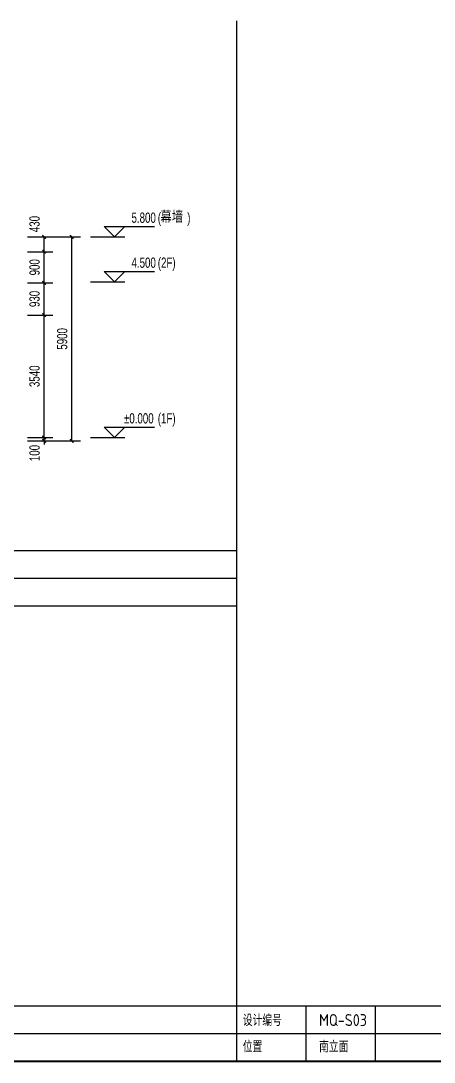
# Model space of a CAD drawing. Extents: x -3 to 440502, y -49243 to 59402.
# Drawn here: x 129755 to 141707, y 975 to 31079 of the extents above; entities that cross this region are included whole.
import ezdxf

# ---------------------------------------------------------------- set-up
doc = ezdxf.new("R2010")
doc.units = 0
doc.header["$LTSCALE"] = 1000
doc.header["$MEASUREMENT"] = 0
doc.linetypes.add('ACAD_ISO05W100', pattern=[34, 24, -3, 0.5, -3, 0.5, -3])
for name, color, linetype in [('01-标注_尺寸', 124, 'Continuous'), ('01-标注_标高', 200, 'Continuous'), ('02-TEXT_标注', 130, 'Continuous'), ('A-0-图名图例', 2, 'Continuous')]:
    doc.layers.add(name, color=color, linetype=linetype)
doc.styles.add('_TCH_DIM', font='ros.shx', dxfattribs={"bigfont": 'jd.shx'})
doc.styles.add('_TCH_DIM_T3', font='ros.shx', dxfattribs={"width": 0.705882, "bigfont": 'jd.shx'})
doc.styles.get("Standard").update_dxf_attribs({"font": 'gbenor.shx', "bigfont": 'gbcbig.shx'})
doc.dimstyles.new('_TCH_ARCH&&100', dxfattribs={"dimtxt": 297.5, "dimasz": 100, "dimexe": 250, "dimexo": 300, "dimgap": 126.25, "dimtad": 1, "dimdec": 0, "dimzin": 0, "dimdsep": 46, "dimtxsty": '_TCH_DIM_T3', "dimblk": 'ARCHTICK', "dimcen": 0.09, "dimclrt": 7, "dimazin": 2, "dimtfac": 1, "dimtdec": 0, "dimtix": 1, "dimtmove": 2, "dimatfit": 3, "dimfxl": 0, "dimtolj": 1, "dimtzin": 0, "dimarcsym": 0})

# ---------------------------------------------------------------- blocks, each defined once
blk = doc.blocks.new('图框-A1')
at = {"const_width": 0.5}
blk.add_lwpolyline([(766, 584), (25, 584), (25, 10), (766, 10)], close=True, dxfattribs=at)
blk = doc.blocks.new('*U69')
for p, q in [((0, 1600), (32113, 1600)), ((0, 800), (32113, 800)), ((0, 0), (32113, 0))]:
    blk.add_line(p, q)
for points in [[(2000, 1600), (2000, 0)], [(4000, 1600), (4000, 0)]]:
    blk.add_lwpolyline(points)
for s, p in [('设计编号', (176, 1020)), ('位置', (176, 258))]:
    blk.add_text(s, height=332.8).set_placement(p)
blk = doc.blocks.new('*U70')
for p, q in [((0, 1600), (44397, 1600)), ((0, 800), (44397, 800)), ((0, 0), (44397, 0))]:
    blk.add_line(p, q)
blk = doc.blocks.new('*U74')
for p, q in [((0, 1600), (29703, 1600)), ((0, 800), (29703, 800)), ((0, 0), (29703, 0))]:
    blk.add_line(p, q)
for points in [[(2000, 1600), (2000, 0)], [(4000, 1600), (4000, 0)]]:
    blk.add_lwpolyline(points)
for s, p in [('设计编号', (176, 1020)), ('位置', (176, 258))]:
    blk.add_text(s, height=332.8).set_placement(p)
blk = doc.blocks.new('_ArchTick')
at = {"color": 0, "linetype": 'ByBlock', "const_width": 0.4}
blk.add_lwpolyline([(-0.5, -0.5), (0.5, 0.5)], dxfattribs=at)
blk = doc.blocks.new('*D388')
at = {"layer": '01-标注_尺寸', "color": 0, "lineweight": -2, "transparency": 16777216}
for p, q in [((129949, 19034), (130678, 19034)), ((130428, 19034), (130428, 19134)), ((130428, 18934), (130428, 19034)), ((129949, 18934), (130678, 18934)), ((130428, 18934), (130428, 18834))]:
    blk.add_line(p, q, dxfattribs=at)
at = {"layer": 'Defpoints', "color": 0, "transparency": 16777216}
for p in [(129649, 19034), (130428, 19034), (129649, 18934)]:
    blk.add_point(p, dxfattribs=at)
at = {"layer": '01-标注_尺寸', "color": 0, "lineweight": -2, "transparency": 16777216, "xscale": 100, "yscale": 100, "zscale": 100}
for p, rotation in [((130428, 19034), 270), ((130428, 18934), 90)]:
    blk.add_blockref('_ArchTick', p, dxfattribs=dict(at, rotation=rotation))
at = {"layer": '01-标注_尺寸', "color": 7, "transparency": 16777216, "insert": (130153, 18584), "char_height": 297.5, "attachment_point": 5, "rotation": 90, "style": '_TCH_DIM_T3'}
blk.add_mtext('\\A1;100', dxfattribs=at)
blk = doc.blocks.new('*D389')
at = {"layer": '01-标注_尺寸', "color": 0, "lineweight": -2, "transparency": 16777216}
for p, q in [((129949, 22574), (130678, 22574)), ((130428, 19034), (130428, 22574)), ((129949, 19034), (130678, 19034))]:
    blk.add_line(p, q, dxfattribs=at)
at = {"layer": 'Defpoints', "color": 0, "transparency": 16777216}
for p in [(129649, 22574), (130428, 22574), (129649, 19034)]:
    blk.add_point(p, dxfattribs=at)
at = {"layer": '01-标注_尺寸', "color": 0, "lineweight": -2, "transparency": 16777216, "xscale": 100, "yscale": 100, "zscale": 100}
for p, rotation in [((130428, 22574), 90), ((130428, 19034), 270)]:
    blk.add_blockref('_ArchTick', p, dxfattribs=dict(at, rotation=rotation))
at = {"layer": '01-标注_尺寸', "color": 7, "transparency": 16777216, "insert": (130153, 20804), "char_height": 297.5, "attachment_point": 5, "rotation": 90, "style": '_TCH_DIM_T3'}
blk.add_mtext('\\A1;3540', dxfattribs=at)
blk = doc.blocks.new('*D390')
at = {"layer": '01-标注_尺寸', "color": 0, "lineweight": -2, "transparency": 16777216}
for p, q in [((129949, 23504), (130678, 23504)), ((130428, 22574), (130428, 23504)), ((129949, 22574), (130678, 22574))]:
    blk.add_line(p, q, dxfattribs=at)
at = {"layer": 'Defpoints', "color": 0, "transparency": 16777216}
for p in [(129649, 23504), (130428, 23504), (129649, 22574)]:
    blk.add_point(p, dxfattribs=at)
at = {"layer": '01-标注_尺寸', "color": 0, "lineweight": -2, "transparency": 16777216, "xscale": 100, "yscale": 100, "zscale": 100}
for p, rotation in [((130428, 23504), 90), ((130428, 22574), 270)]:
    blk.add_blockref('_ArchTick', p, dxfattribs=dict(at, rotation=rotation))
at = {"layer": '01-标注_尺寸', "color": 7, "transparency": 16777216, "insert": (130153, 23039), "char_height": 297.5, "attachment_point": 5, "rotation": 90, "style": '_TCH_DIM_T3'}
blk.add_mtext('\\A1;930', dxfattribs=at)
blk = doc.blocks.new('*D391')
at = {"layer": '01-标注_尺寸', "color": 0, "lineweight": -2, "transparency": 16777216}
for p, q in [((129949, 24404), (130678, 24404)), ((130428, 23504), (130428, 24404)), ((129949, 23504), (130678, 23504))]:
    blk.add_line(p, q, dxfattribs=at)
at = {"layer": 'Defpoints', "color": 0, "transparency": 16777216}
for p in [(129649, 24404), (130428, 24404), (129649, 23504)]:
    blk.add_point(p, dxfattribs=at)
at = {"layer": '01-标注_尺寸', "color": 0, "lineweight": -2, "transparency": 16777216, "xscale": 100, "yscale": 100, "zscale": 100}
for p, rotation in [((130428, 24404), 90), ((130428, 23504), 270)]:
    blk.add_blockref('_ArchTick', p, dxfattribs=dict(at, rotation=rotation))
at = {"layer": '01-标注_尺寸', "color": 7, "transparency": 16777216, "insert": (130153, 23954), "char_height": 297.5, "attachment_point": 5, "rotation": 90, "style": '_TCH_DIM_T3'}
blk.add_mtext('\\A1;900', dxfattribs=at)
blk = doc.blocks.new('*D392')
at = {"layer": '01-标注_尺寸', "color": 0, "lineweight": -2, "transparency": 16777216}
for p, q in [((129949, 24834), (130678, 24834)), ((130428, 24404), (130428, 24834)), ((129949, 24404), (130678, 24404))]:
    blk.add_line(p, q, dxfattribs=at)
at = {"layer": 'Defpoints', "color": 0, "transparency": 16777216}
for p in [(129649, 24834), (130428, 24834), (129649, 24404)]:
    blk.add_point(p, dxfattribs=at)
at = {"layer": '01-标注_尺寸', "color": 0, "lineweight": -2, "transparency": 16777216, "xscale": 100, "yscale": 100, "zscale": 100}
for p, rotation in [((130428, 24834), 90), ((130428, 24404), 270)]:
    blk.add_blockref('_ArchTick', p, dxfattribs=dict(at, rotation=rotation))
at = {"layer": '01-标注_尺寸', "color": 7, "transparency": 16777216, "insert": (130153, 25204), "char_height": 297.5, "attachment_point": 5, "rotation": 90, "style": '_TCH_DIM_T3'}
blk.add_mtext('\\A1;430', dxfattribs=at)
blk = doc.blocks.new('*D396')
at = {"layer": '01-标注_尺寸', "color": 0, "lineweight": -2, "transparency": 16777216}
for p, q in [((130096, 24834), (131478, 24834)), ((131228, 18934), (131228, 24834)), ((130096, 18934), (131478, 18934))]:
    blk.add_line(p, q, dxfattribs=at)
at = {"layer": 'Defpoints', "color": 0, "transparency": 16777216}
for p in [(129796, 24834), (131228, 24834), (129796, 18934)]:
    blk.add_point(p, dxfattribs=at)
at = {"layer": '01-标注_尺寸', "color": 0, "lineweight": -2, "transparency": 16777216, "xscale": 100, "yscale": 100, "zscale": 100}
for p, rotation in [((131228, 24834), 90), ((131228, 18934), 270)]:
    blk.add_blockref('_ArchTick', p, dxfattribs=dict(at, rotation=rotation))
at = {"layer": '01-标注_尺寸', "color": 7, "transparency": 16777216, "insert": (130953, 21884), "char_height": 297.5, "attachment_point": 5, "rotation": 90, "style": '_TCH_DIM_T3'}
blk.add_mtext('\\A1;5900', dxfattribs=at)

msp = doc.modelspace()

# ---------------------------------------------------------------- linework, layer by layer
at = {"layer": '01-标注_标高'}
for p, q in [((132465.6, 24833.9), (132165.6, 25133.9)), ((132165.6, 25133.9), (133615.6, 25133.9)), ((132465.6, 24833.9), (132765.6, 25133.9)), ((131765.6, 24833.9), (132765.6, 24833.9)), ((132465.6, 23533.9), (132165.6, 23833.9)), ((132165.6, 23833.9), (133615.6, 23833.9)), ((132465.6, 23533.9), (132765.6, 23833.9)), ((131765.6, 23533.9), (132765.6, 23533.9)), ((132465.6, 19033.9), (132165.6, 19333.9)), ((132165.6, 19333.9), (133615.6, 19333.9)), ((132465.6, 19033.9), (132765.6, 19333.9)), ((131765.6, 19033.9), (132765.6, 19033.9))]:
    msp.add_line(p, q, dxfattribs=at)
at = {"layer": 'A-0-图名图例'}
msp.add_lwpolyline([(135996.8, 1000), (135996.8, 31078.8)], dxfattribs=at)

# ---------------------------------------------------------------- block references
at = {"xscale": 100, "yscale": 100, "zscale": 100}
msp.add_blockref('图框-A1', (89100, 0), dxfattribs=at)
at = {"layer": 'A-0-图名图例'}
for name, p in [('*U69', (103883.4, 14166.9)), ('*U70', (91600, 1000)), ('*U74', (135996.8, 1000))]:
    msp.add_blockref(name, p, dxfattribs=at)

# ---------------------------------------------------------------- texts
at = {"layer": '02-TEXT_标注', "style": '_TCH_DIM'}
msp.add_text('幕墙', height=347.29, dxfattribs=at).set_placement((133789.1, 25238.9))
at = {"layer": '02-TEXT_标注', "style": '_TCH_DIM', "width": 0.705882}
for s, p in [('5.800', (132955.6, 25238.9)), ('(', (133715.6, 25238.9)), (')', (134565.1, 25238.9)), ('4.500', (132955.6, 23938.9)), ('(2F)', (133715.6, 23938.9)), ('%%P0.000', (132738.1, 19438.9)), ('(1F)', (133715.6, 19438.9))]:
    msp.add_text(s, height=297.5, dxfattribs=at).set_placement(p)
at = {"layer": '02-TEXT_标注', "linetype": 'ACAD_ISO05W100'}
for s, height, p in [('MQ-S03', 345, (138377.8, 2020)), ('南立面', 332.77, (138377.8, 1258.1))]:
    msp.add_text(s, height=height, dxfattribs=at).set_placement(p)

# ---------------------------------------------------------------- dimensions: what is measured, and where the dimension line sits
at = {"layer": '01-标注_尺寸'}
for base, p1, p2, picture, middle in [((130428.4, 24833.9), (129648.9, 24403.9), (129648.9, 24833.9), '*D392', (130153.4, 25203.9)), ((130428.4, 19033.9), (129648.9, 18933.9), (129648.9, 19033.9), '*D388', (130153.4, 18583.9))]:
    dim = msp.add_linear_dim(base=base, p1=p1, p2=p2, angle=90, dimstyle='_TCH_ARCH&&100', dxfattribs=at)
    dim.commit()
    dim.dimension.update_dxf_attribs({"geometry": picture, "text_midpoint": middle, "dimtype": 161})
for p1, p2, distance, picture, middle in [((129796.2, 18933.9), (129796.2, 24833.9), -1432.2, '*D396', (130953.4, 21883.9)), ((129648.9, 23503.9), (129648.9, 24403.9), -779.5, '*D391', (130153.4, 23953.9)), ((129648.9, 22573.9), (129648.9, 23503.9), -779.5, '*D390', (130153.4, 23038.9)), ((129648.9, 19033.9), (129648.9, 22573.9), -779.5, '*D389', (130153.4, 20803.9))]:
    dim = msp.add_aligned_dim(p1=p1, p2=p2, distance=distance, dimstyle='_TCH_ARCH&&100', dxfattribs=at)
    dim.commit()
    dim.dimension.update_dxf_attribs({"geometry": picture, "text_midpoint": middle})

doc.saveas('drawing.dxf')
